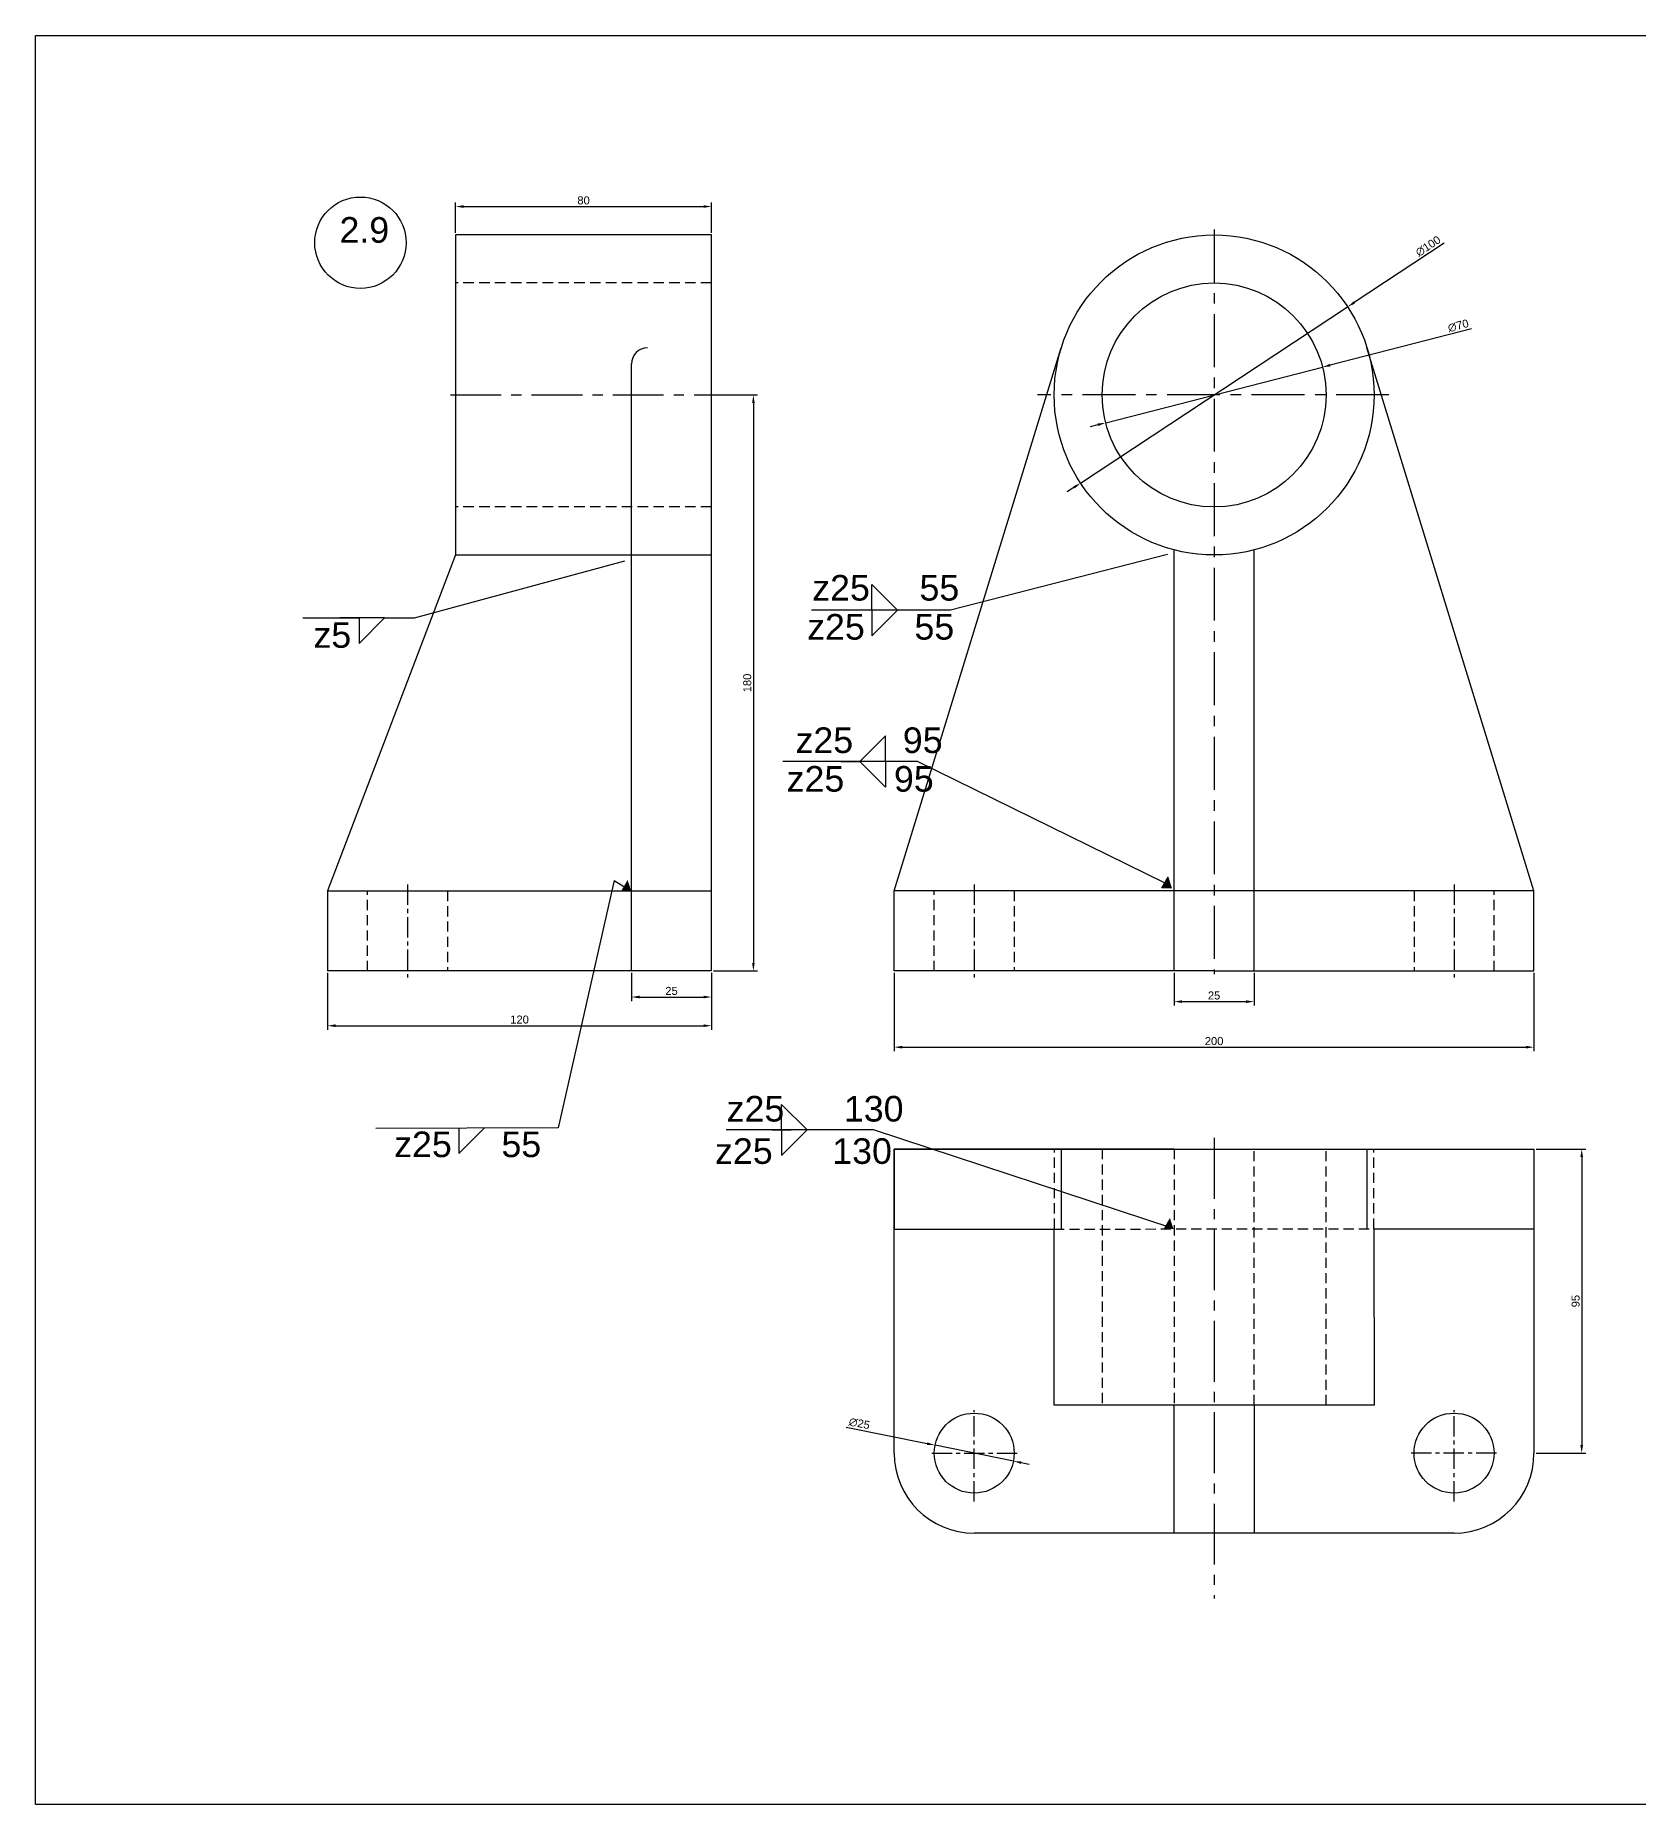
# Model space of a CAD drawing. Header units: millimetres. Extents: x 3067 to 6578, y 1382 to 1935.
# Drawn here: x 3067 to 3568, y 1382 to 1935 of the extents above; entities that cross this region are included whole.
import ezdxf
from ezdxf import colors
from ezdxf.entities.mleader import LeaderData, LeaderLine
from ezdxf.math import Vec2, Vec3

# ---------------------------------------------------------------- set-up
doc = ezdxf.new("R2010")
doc.units = ezdxf.units.MM
for name, pattern in [('CENTER', [50.8, 31.75, -6.35, 6.35, -6.35]), ('CENTER2', [28.575, 19.05, -3.175, 3.175, -3.175]), ('HIDDEN', [9.525, 6.35, -3.175])]:
    doc.linetypes.add(name, pattern=pattern)
doc.styles.get("Standard").update_dxf_attribs({"font": 'arial.ttf'})
doc.dimstyles.new('chella', dxfattribs={"dimtxt": 2.5, "dimasz": 2.5, "dimexe": 1.25, "dimexo": 0.625, "dimtad": 1, "dimdec": 0, "dimtxsty": 'Standard', "dimcen": 2.5, "dimclrd": 3, "dimclre": 3, "dimclrt": 4, "dimadec": 0, "dimazin": 0, "dimtfac": 1, "dimtdec": 0, "dimtmove": 0, "dimatfit": 3, "dimfxl": 1, "dimarcsym": 0})

# ---------------------------------------------------------------- blocks, each defined once
blk = doc.blocks.new('*D149')
at = {"color": 3, "lineweight": -2, "transparency": 16777216}
for p, q in [((3198.59, 1873.29), (3198.59, 1882.79)), ((3201.09, 1881.54), (3276.09, 1881.54)), ((3278.59, 1873.29), (3278.59, 1882.79))]:
    blk.add_line(p, q, dxfattribs=at)
at = {"color": 3, "transparency": 16777216}
for points in [[(3201.09, 1881.96), (3201.09, 1881.13), (3198.59, 1881.54)], [(3276.09, 1881.96), (3276.09, 1881.13), (3278.59, 1881.54)]]:
    blk.add_solid(points, dxfattribs=at)
at = {"layer": 'Defpoints', "color": 0, "transparency": 16777216}
for p in [(3278.59, 1881.54), (3198.59, 1872.66), (3278.59, 1872.66)]:
    blk.add_point(p, dxfattribs=at)
at = {"color": 4, "transparency": 16777216, "insert": (3238.59, 1883.44), "char_height": 2.5, "attachment_point": 5}
blk.add_mtext('80', dxfattribs=at)
blk = doc.blocks.new('*D150')
at = {"color": 3, "lineweight": -2, "transparency": 16777216}
for p, q in [((3158.59, 1642.04), (3158.59, 1624.32)), ((3278.59, 1642.04), (3278.59, 1624.32)), ((3161.09, 1625.57), (3276.09, 1625.57))]:
    blk.add_line(p, q, dxfattribs=at)
at = {"color": 3, "transparency": 16777216}
for points in [[(3161.09, 1625.99), (3161.09, 1625.15), (3158.59, 1625.57)], [(3276.09, 1625.99), (3276.09, 1625.15), (3278.59, 1625.57)]]:
    blk.add_solid(points, dxfattribs=at)
at = {"layer": 'Defpoints', "color": 0, "transparency": 16777216}
for p in [(3158.59, 1642.66), (3278.59, 1642.66), (3278.59, 1625.57)]:
    blk.add_point(p, dxfattribs=at)
at = {"color": 4, "transparency": 16777216, "insert": (3218.59, 1627.47), "char_height": 2.5, "attachment_point": 5}
blk.add_mtext('120', dxfattribs=at)
blk = doc.blocks.new('*D151')
at = {"color": 3, "lineweight": -2, "transparency": 16777216}
for p, q in [((3253.59, 1642.04), (3253.59, 1633.28)), ((3278.59, 1642.04), (3278.59, 1633.28)), ((3256.09, 1634.53), (3276.09, 1634.53))]:
    blk.add_line(p, q, dxfattribs=at)
at = {"color": 3, "transparency": 16777216}
for points in [[(3256.09, 1634.95), (3256.09, 1634.11), (3253.59, 1634.53)], [(3276.09, 1634.95), (3276.09, 1634.11), (3278.59, 1634.53)]]:
    blk.add_solid(points, dxfattribs=at)
at = {"layer": 'Defpoints', "color": 0, "transparency": 16777216}
for p in [(3253.59, 1642.66), (3278.59, 1642.66), (3278.59, 1634.53)]:
    blk.add_point(p, dxfattribs=at)
at = {"color": 4, "transparency": 16777216, "insert": (3266.09, 1636.43), "char_height": 2.5, "attachment_point": 5}
blk.add_mtext('25', dxfattribs=at)
blk = doc.blocks.new('*D152')
at = {"color": 3, "lineweight": -2, "transparency": 16777216}
for p, q in [((3507.67, 1870.11), (3479.54, 1851.57)), ((3393.97, 1795.14), (3477.45, 1850.19)), ((3391.88, 1793.76), (3389.8, 1792.39))]:
    blk.add_line(p, q, dxfattribs=at)
at = {"color": 3, "transparency": 16777216}
for points in [[(3479.31, 1851.91), (3479.77, 1851.22), (3477.45, 1850.19)], [(3391.66, 1794.11), (3392.11, 1793.41), (3393.97, 1795.14)]]:
    blk.add_solid(points, dxfattribs=at)
at = {"layer": 'Defpoints', "color": 0, "transparency": 16777216}
for p in [(3477.45, 1850.19), (3393.97, 1795.14)]:
    blk.add_point(p, dxfattribs=at)
at = {"color": 4, "transparency": 16777216, "insert": (3502.62, 1869.15), "char_height": 2.5, "attachment_point": 5, "rotation": 33.4026}
blk.add_mtext('∅100', dxfattribs=at)
blk = doc.blocks.new('*D153')
at = {"color": 3, "lineweight": -2, "transparency": 16777216}
for p, q in [((3516.17, 1843.3), (3472.04, 1831.98)), ((3401.81, 1813.97), (3469.61, 1831.36)), ((3399.39, 1813.35), (3396.97, 1812.72))]:
    blk.add_line(p, q, dxfattribs=at)
at = {"color": 3, "transparency": 16777216}
for points in [[(3471.93, 1832.39), (3472.14, 1831.58), (3469.61, 1831.36)], [(3399.29, 1813.75), (3399.49, 1812.94), (3401.81, 1813.97)]]:
    blk.add_solid(points, dxfattribs=at)
at = {"layer": 'Defpoints', "color": 0, "transparency": 16777216}
for p in [(3469.61, 1831.36), (3401.81, 1813.97)]:
    blk.add_point(p, dxfattribs=at)
at = {"color": 4, "transparency": 16777216, "insert": (3512.03, 1844.28), "char_height": 2.5, "attachment_point": 5, "rotation": 14.3884}
blk.add_mtext('∅70', dxfattribs=at)
blk = doc.blocks.new('*D154')
at = {"color": 3, "lineweight": -2, "transparency": 16777216}
for p, q in [((3279.22, 1822.66), (3292.93, 1822.66)), ((3291.68, 1820.16), (3291.68, 1645.16)), ((3279.22, 1642.66), (3292.93, 1642.66))]:
    blk.add_line(p, q, dxfattribs=at)
at = {"color": 3, "transparency": 16777216}
for points in [[(3291.26, 1820.16), (3292.1, 1820.16), (3291.68, 1822.66)], [(3291.26, 1645.16), (3292.1, 1645.16), (3291.68, 1642.66)]]:
    blk.add_solid(points, dxfattribs=at)
at = {"layer": 'Defpoints', "color": 0, "transparency": 16777216}
for p in [(3278.59, 1822.66), (3278.59, 1642.66), (3291.68, 1642.66)]:
    blk.add_point(p, dxfattribs=at)
at = {"color": 4, "transparency": 16777216, "insert": (3289.78, 1732.66), "char_height": 2.5, "attachment_point": 5, "rotation": 90}
blk.add_mtext('180', dxfattribs=at)
blk = doc.blocks.new('*D155')
at = {"color": 3, "lineweight": -2, "transparency": 16777216}
for p, q in [((3335.71, 1642.04), (3335.71, 1617.6)), ((3535.71, 1642.04), (3535.71, 1617.6)), ((3338.21, 1618.85), (3533.21, 1618.85))]:
    blk.add_line(p, q, dxfattribs=at)
at = {"color": 3, "transparency": 16777216}
for points in [[(3338.21, 1619.27), (3338.21, 1618.44), (3335.71, 1618.85)], [(3533.21, 1619.27), (3533.21, 1618.44), (3535.71, 1618.85)]]:
    blk.add_solid(points, dxfattribs=at)
at = {"layer": 'Defpoints', "color": 0, "transparency": 16777216}
for p in [(3335.71, 1642.66), (3535.71, 1642.66), (3535.71, 1618.85)]:
    blk.add_point(p, dxfattribs=at)
at = {"color": 4, "transparency": 16777216, "insert": (3435.71, 1620.75), "char_height": 2.5, "attachment_point": 5}
blk.add_mtext('200', dxfattribs=at)
blk = doc.blocks.new('*D156')
at = {"color": 3, "lineweight": -2, "transparency": 16777216}
for p, q in [((3423.21, 1642.04), (3423.21, 1631.84)), ((3448.21, 1642.04), (3448.21, 1631.84)), ((3425.71, 1633.09), (3445.71, 1633.09))]:
    blk.add_line(p, q, dxfattribs=at)
at = {"color": 3, "transparency": 16777216}
for points in [[(3425.71, 1633.51), (3425.71, 1632.67), (3423.21, 1633.09)], [(3445.71, 1633.51), (3445.71, 1632.67), (3448.21, 1633.09)]]:
    blk.add_solid(points, dxfattribs=at)
at = {"layer": 'Defpoints', "color": 0, "transparency": 16777216}
for p in [(3423.21, 1642.66), (3448.21, 1642.66), (3448.21, 1633.09)]:
    blk.add_point(p, dxfattribs=at)
at = {"color": 4, "transparency": 16777216, "insert": (3435.71, 1634.99), "char_height": 2.5, "attachment_point": 5}
blk.add_mtext('25', dxfattribs=at)
blk = doc.blocks.new('*D157')
at = {"color": 3, "lineweight": -2, "transparency": 16777216}
for p, q in [((3536.34, 1587), (3551.88, 1587)), ((3550.63, 1584.5), (3550.63, 1494.5)), ((3536.34, 1492), (3551.88, 1492))]:
    blk.add_line(p, q, dxfattribs=at)
at = {"color": 3, "transparency": 16777216}
for points in [[(3550.21, 1584.5), (3551.04, 1584.5), (3550.63, 1587)], [(3550.21, 1494.5), (3551.04, 1494.5), (3550.63, 1492)]]:
    blk.add_solid(points, dxfattribs=at)
at = {"layer": 'Defpoints', "color": 0, "transparency": 16777216}
for p in [(3535.71, 1587), (3535.71, 1492), (3550.63, 1492)]:
    blk.add_point(p, dxfattribs=at)
at = {"color": 4, "transparency": 16777216, "insert": (3548.73, 1539.5), "char_height": 2.5, "attachment_point": 5, "rotation": 90}
blk.add_mtext('95', dxfattribs=at)
blk = doc.blocks.new('*D158')
at = {"color": 3, "lineweight": -2, "transparency": 16777216}
for p, q in [((3320.72, 1500.07), (3346.01, 1494.97)), ((3372.97, 1489.52), (3348.46, 1494.47)), ((3375.42, 1489.03), (3377.87, 1488.53))]:
    blk.add_line(p, q, dxfattribs=at)
at = {"color": 3, "transparency": 16777216}
for points in [[(3346.09, 1495.37), (3345.93, 1494.56), (3348.46, 1494.47)], [(3375.5, 1489.43), (3375.33, 1488.62), (3372.97, 1489.52)]]:
    blk.add_solid(points, dxfattribs=at)
at = {"layer": 'Defpoints', "color": 0, "transparency": 16777216}
for p in [(3348.46, 1494.47), (3372.97, 1489.52)]:
    blk.add_point(p, dxfattribs=at)
at = {"color": 4, "transparency": 16777216, "insert": (3324.82, 1501.25), "char_height": 2.5, "attachment_point": 5, "rotation": 348.5818}
blk.add_mtext('∅25', dxfattribs=at)
blk = doc.blocks.new('*U181')
at = {"color": 0, "linetype": 'CENTER2', "transparency": 16777216}
blk.add_line((0, 51), (0, -92.92), dxfattribs=at)

msp = doc.modelspace()

# ---------------------------------------------------------------- hatches: boundary and pattern name
at = {"linetype": 'ByBlock', "ltscale": 0.2}
h = msp.add_hatch(color=4, dxfattribs=at)
h.dxf.hatch_style = 1
h.paths.add_polyline_path([(3252.36, 1671.13), (3250.4, 1667.74), (3253.48, 1667.66)])
h = msp.add_hatch(color=4, dxfattribs=at)
h.dxf.hatch_style = 1
h.paths.add_polyline_path([(3421.23, 1671.94), (3419.27, 1668.54), (3422.36, 1668.47)])
h = msp.add_hatch(color=4, dxfattribs=at)
h.dxf.hatch_style = 1
h.paths.add_polyline_path([(3421.89, 1565.5), (3419.93, 1562.11), (3423.01, 1562.04)])

# ---------------------------------------------------------------- linework, layer by layer
at = {"color": 1, "linetype": 'CENTER', "ltscale": 0.52}
for p, q in [((3435.71, 1874.32), (3435.71, 1641.66)), ((3490.37, 1822.66), (3380.51, 1822.66))]:
    msp.add_line(p, q, dxfattribs=at)
at = {"color": 4, "linetype": 'ByBlock', "ltscale": 0.2}
for p, q in [((3278.59, 1872.66), (3198.59, 1872.66)), ((3198.59, 1872.66), (3198.59, 1772.66)), ((3278.59, 1822.66), (3278.59, 1872.66)), ((3335.71, 1667.66), (3387.92, 1837.37)), ((3535.71, 1667.66), (3483.5, 1837.37)), ((3253.59, 1642.66), (3253.59, 1832.37)), ((3278.59, 1642.66), (3278.59, 1822.66)), ((3198.59, 1772.66), (3158.59, 1667.66)), ((3198.59, 1772.66), (3278.59, 1772.66)), ((3423.21, 1642.66), (3423.21, 1774.25)), ((3448.21, 1642.66), (3448.21, 1774.25)), ((3421.23, 1671.94), (3419.27, 1668.54)), ((3422.36, 1668.47), (3421.23, 1671.94)), ((3158.59, 1667.66), (3278.59, 1667.66)), ((3335.71, 1642.66), (3335.71, 1667.66)), ((3535.71, 1667.66), (3335.71, 1667.66)), ((3523.21, 1667.66), (3498.21, 1667.66)), ((3535.71, 1667.66), (3510.71, 1667.66)), ((3535.71, 1642.66), (3535.71, 1667.66)), ((3278.59, 1642.66), (3158.59, 1642.66)), ((3278.59, 1642.66), (3253.59, 1642.66)), ((3435.71, 1642.66), (3335.71, 1642.66)), ((3435.71, 1642.66), (3535.71, 1642.66)), ((3435.71, 1642.66), (3448.21, 1642.66)), ((3510.71, 1642.66), (3523.21, 1642.66)), ((3335.71, 1587), (3535.71, 1587)), ((3335.71, 1492), (3335.71, 1587)), ((3423.21, 1587), (3335.71, 1587)), ((3335.71, 1587), (3335.71, 1562)), ((3385.71, 1587), (3400.71, 1587)), ((3387.92, 1587), (3387.92, 1562)), ((3435.71, 1587), (3448.21, 1587)), ((3483.5, 1587), (3483.5, 1562)), ((3535.71, 1587), (3535.71, 1492)), ((3335.71, 1562), (3385.71, 1562)), ((3385.71, 1507), (3385.75, 1562)), ((3485.64, 1562.13), (3485.71, 1507)), ((3485.71, 1562.13), (3535.71, 1562.13)), ((3485.71, 1507), (3385.71, 1507)), ((3423.21, 1467), (3423.21, 1507)), ((3448.21, 1507), (3448.21, 1467)), ((3510.71, 1467), (3360.71, 1467)), ((3448.21, 1467), (3423.21, 1467))]:
    msp.add_line(p, q, dxfattribs=at)
at = {"color": 3, "linetype": 'HIDDEN', "ltscale": 0.52}
for p, q in [((3278.59, 1857.66), (3198.59, 1857.66)), ((3278.59, 1787.66), (3198.59, 1787.66))]:
    msp.add_line(p, q, dxfattribs=at)
at = {"color": 1, "linetype": 'CENTER', "ltscale": 0.5}
msp.add_line((3196.95, 1822.66), (3280.54, 1822.66), dxfattribs=at)
at = {"color": 4, "ltscale": 0.2}
for p, q in [((3185.76, 1752.98), (3251.47, 1770.82)), ((3176.4, 1752.98), (3185.76, 1752.98)), ((3248.15, 1670.94), (3230.68, 1593.67)), ((3248.15, 1670.94), (3253.37, 1667.66)), ((3230.68, 1593.67), (3173.61, 1593.49))]:
    msp.add_line(p, q, dxfattribs=at)
at = {"color": 4, "ltscale": 0.5}
for p, q in [((3328.74, 1755.39), (3328.74, 1763.39)), ((3328.74, 1763.39), (3336.74, 1755.39)), ((3150.83, 1752.98), (3168.4, 1752.98)), ((3176.4, 1752.98), (3162.4, 1752.98)), ((3168.4, 1752.98), (3168.4, 1744.98)), ((3168.4, 1744.98), (3176.4, 1752.98)), ((3328.74, 1755.39), (3328.74, 1747.39)), ((3328.74, 1747.39), (3336.74, 1755.39)), ((3199.62, 1593.67), (3199.62, 1585.67)), ((3199.62, 1585.67), (3207.62, 1593.67))]:
    msp.add_line(p, q, dxfattribs=at)
at = {"color": 4}
for p, q in [((3332.97, 1716.13), (3324.97, 1708.13)), ((3332.97, 1708.13), (3332.97, 1716.13)), ((3342.95, 1708.13), (3318.97, 1708.13)), ((3318.97, 1708.13), (3324.97, 1708.13)), ((3332.97, 1700.13), (3324.97, 1708.13)), ((3332.97, 1708.13), (3332.97, 1700.13)), ((3300.45, 1592.98), (3300.45, 1600.98)), ((3300.45, 1600.98), (3308.45, 1592.98)), ((3311.45, 1592.98), (3297.45, 1592.98)), ((3297.45, 1592.98), (3303.45, 1592.98)), ((3300.45, 1592.98), (3300.45, 1584.98)), ((3300.45, 1584.98), (3308.45, 1592.98))]:
    msp.add_line(p, q, dxfattribs=at)
at = {"color": 1, "linetype": 'CENTER', "ltscale": 0.2}
for p, q in [((3183.59, 1669.66), (3183.59, 1640.66)), ((3360.71, 1669.66), (3360.71, 1640.66)), ((3510.71, 1669.66), (3510.71, 1640.66)), ((3360.71, 1476.89), (3360.71, 1505.47)), ((3510.71, 1476.89), (3510.71, 1505.47)), ((3347.44, 1492), (3374.38, 1492)), ((3523.98, 1492), (3497.05, 1492))]:
    msp.add_line(p, q, dxfattribs=at)
msp.add_line((3158.59, 1667.66), (3158.59, 1642.66))
at = {"color": 3, "linetype": 'HIDDEN', "ltscale": 0.5}
for p, q in [((3171.09, 1642.66), (3171.09, 1667.66)), ((3196.09, 1667.66), (3196.09, 1642.66)), ((3348.21, 1642.66), (3348.21, 1667.66)), ((3373.21, 1667.66), (3373.21, 1642.66)), ((3498.21, 1667.66), (3498.21, 1642.66)), ((3523.21, 1642.66), (3523.21, 1667.66)), ((3385.79, 1562.13), (3385.79, 1587)), ((3400.71, 1587), (3400.71, 1507)), ((3423.21, 1587), (3423.21, 1507)), ((3448.21, 1507), (3448.21, 1587)), ((3470.71, 1507), (3470.71, 1587)), ((3485.64, 1562.13), (3485.64, 1587)), ((3385.71, 1562), (3485.71, 1562.13))]:
    msp.add_line(p, q, dxfattribs=at)
at = {"color": 6}
msp.add_lwpolyline([(4069.62, 1382.17), (3067.22, 1382.17), (3067.22, 1935.03), (4069.62, 1935.03)], close=True, dxfattribs=at)
at = {"color": 4, "lineweight": 25}
msp.add_circle((3168.84, 1870.24), 14.28, dxfattribs=at)
at = {"color": 4, "linetype": 'ByBlock', "ltscale": 0.2}
for centre, radius in [((3435.71, 1822.66), 50), ((3435.71, 1822.66), 35), ((3360.71, 1492), 12.5), ((3510.71, 1492), 12.5)]:
    msp.add_circle(centre, radius, dxfattribs=at)
for centre, radius, start, end in [((3258.59, 1832.37), 5, 90, 180), ((3360.71, 1492), 25, 180, 270), ((3510.71, 1492), 25, 270, 0)]:
    msp.add_arc(centre, radius, start, end, dxfattribs=at)
at = {"color": 4, "ltscale": 0.5}
for points in [[(3250.37, 1771.84), (3252.57, 1769.8), (3253.46, 1772.43), (3250.37, 1771.84)], [(3420.12, 1773.66), (3422.32, 1771.62), (3423.21, 1774.25), (3420.12, 1773.66)]]:
    msp.add_solid(points, dxfattribs=at)

# ---------------------------------------------------------------- block references
at = {"color": 1, "linetype": 'CENTER2'}
msp.add_blockref('*U181', (3435.71, 1539.5), dxfattribs=at)

# ---------------------------------------------------------------- texts
at = {"color": 4, "linetype": 'ByBlock', "ltscale": 0.2}
msp.add_text('2.9', height=8, dxfattribs=at).set_placement((3162.3, 1870.24))
at = {"color": 4, "ltscale": 0.5}
for s, p in [('z25     55', (3310.07, 1758.41)), ('z25     55', (3308.49, 1746.21)), ('z5', (3154.15, 1743.66)), ('z25     55', (3179.38, 1584.5))]:
    msp.add_text(s, height=8, dxfattribs=at).set_placement(p)
at = {"color": 4}
for s, p in [('z25     95', (3304.85, 1710.78)), ('z25     95', (3302.08, 1698.7)), ('z25      130', (3283.33, 1595.62)), ('z25      130', (3279.7, 1582.39))]:
    msp.add_text(s, height=8, dxfattribs=at).set_placement(p)

# ---------------------------------------------------------------- dimensions: what is measured, and where the dimension line sits
for base, p1, p2, picture, middle in [((3278.59, 1881.54), (3198.59, 1872.66), (3278.59, 1872.66), '*D149', (3238.59, 1883.44)), ((3278.59, 1625.57), (3158.59, 1642.66), (3278.59, 1642.66), '*D150', (3218.59, 1627.47)), ((3278.59, 1634.53), (3253.59, 1642.66), (3278.59, 1642.66), '*D151', (3266.09, 1636.43)), ((3535.71, 1618.85), (3335.71, 1642.66), (3535.71, 1642.66), '*D155', (3435.71, 1620.75)), ((3448.21, 1633.09), (3423.21, 1642.66), (3448.21, 1642.66), '*D156', (3435.71, 1634.99))]:
    dim = msp.add_linear_dim(base=base, p1=p1, p2=p2, dimstyle='chella', dxfattribs=at)
    dim.commit()
    dim.dimension.update_dxf_attribs({"geometry": picture, "text_midpoint": middle})
for p1, p2, picture, middle in [((3393.97, 1795.14), (3477.45, 1850.19), '*D152', (3503.71, 1867.5)), ((3401.81, 1813.97), (3469.61, 1831.36), '*D153', (3512.52, 1842.37)), ((3372.97, 1489.52), (3348.46, 1494.47), '*D158', (3324.43, 1499.32))]:
    dim = msp.add_diameter_dim_2p(p1=p1, p2=p2, dimstyle='chella', dxfattribs=at)
    dim.commit()
    dim.dimension.update_dxf_attribs({"geometry": picture, "text_midpoint": middle, "dimtype": 163})
for base, p1, p2, picture, middle in [((3291.68, 1642.66), (3278.59, 1822.66), (3278.59, 1642.66), '*D154', (3289.78, 1732.66)), ((3550.63, 1492), (3535.71, 1587), (3535.71, 1492), '*D157', (3548.73, 1539.5))]:
    dim = msp.add_linear_dim(base=base, p1=p1, p2=p2, angle=90, dimstyle='chella', dxfattribs=at)
    dim.commit()
    dim.dimension.update_dxf_attribs({"geometry": picture, "text_midpoint": middle})

# ---------------------------------------------------------------- leaders
at = {"color": 4, "ltscale": 0.5}
ml = msp.add_multileader_mtext('Standard', dxfattribs=at)
ml.set_content('', color=4)
ml.set_leader_properties()
ml.build(insert=Vec2(0, 0))
ml.multileader.update_dxf_attribs({"text_right_attachment_type": 6, "dogleg_length": 0.36, "arrow_head_size": 0.36})
ctx = ml.context
ctx.base_point, ctx.char_height, ctx.arrow_head_size, ctx.landing_gap_size, ctx.plane_origin = Vec3(3309.71, 1755.59), 0.36, 0.36, 0.18, Vec3(3360.06, 1747.93)
ctx.right_attachment, ctx.text_align_type = 6, 2
notes = []
notes.append((ctx, [(0, (1, 1, 0), (3353.26, 1755.41), (-1, 0), 43.19, [(0, [(3421.5, 1772.94)], 0, [])])]))
ctx.mtext.insert, ctx.mtext.rotation, ctx.mtext.alignment, ctx.mtext.flow_direction = Vec3(3309.89, 1755.77), 6.283185, 3, 5
at = {"color": 4}
ml = msp.add_multileader_mtext('Standard', dxfattribs=at)
ml.set_content('', color=4)
ml.set_leader_properties()
ml.build(insert=Vec2(0, 0))
ml.multileader.update_dxf_attribs({"text_right_attachment_type": 6, "dogleg_length": 0.36, "arrow_head_size": 0.36})
ctx = ml.context
ctx.base_point, ctx.char_height, ctx.arrow_head_size, ctx.landing_gap_size, ctx.plane_origin = Vec3(3300.73, 1708.31), 0.36, 0.36, 0.18, Vec3(3253.4, 1736.93)
ctx.right_attachment, ctx.text_align_type = 6, 2
notes.append((ctx, [(0, (1, 1, 0), (3342.95, 1708.13), (-1, 0), 41.86, [(0, [(3420.7, 1669.92)], 0, [])])]))
ctx.mtext.insert, ctx.mtext.alignment, ctx.mtext.flow_direction = Vec3(3300.91, 1708.49), 3, 5
ml = msp.add_multileader_mtext('Standard', dxfattribs=at)
ml.set_content('', color=4)
ml.set_leader_properties()
ml.build(insert=Vec2(0, 0))
ml.multileader.update_dxf_attribs({"text_right_attachment_type": 6, "dogleg_length": 0.36, "arrow_head_size": 0.36})
ctx = ml.context
ctx.base_point, ctx.char_height, ctx.arrow_head_size, ctx.landing_gap_size, ctx.plane_origin = Vec3(3282.97, 1593.16), 0.36, 0.36, 0.18, Vec3(3319.24, 1585.14)
ctx.right_attachment, ctx.text_align_type = 6, 2
notes.append((ctx, [(0, (1, 1, 0), (3329.27, 1592.98), (-1, 0), 45.95, [(0, [(3423.21, 1562.05)], 0, [])])]))
ctx.mtext.insert, ctx.mtext.alignment, ctx.mtext.flow_direction = Vec3(3283.15, 1593.34), 3, 5
for ctx, leaders in notes:
    for number, flags, end, landing, length, lines in leaders:
        leader = LeaderData()
        leader.index, (leader.has_last_leader_line, leader.has_dogleg_vector, leader.attachment_direction) = number, flags
        leader.last_leader_point, leader.dogleg_vector, leader.dogleg_length = Vec3(end), Vec3(landing), length
        for number, points, colour, breaks in lines:
            line = LeaderLine()
            line.index, line.vertices, line.color, line.breaks = number, Vec3.list(points), colors.encode_raw_color(colour), breaks
            leader.lines.append(line)
        ctx.leaders.append(leader)

doc.saveas('drawing.dxf')
